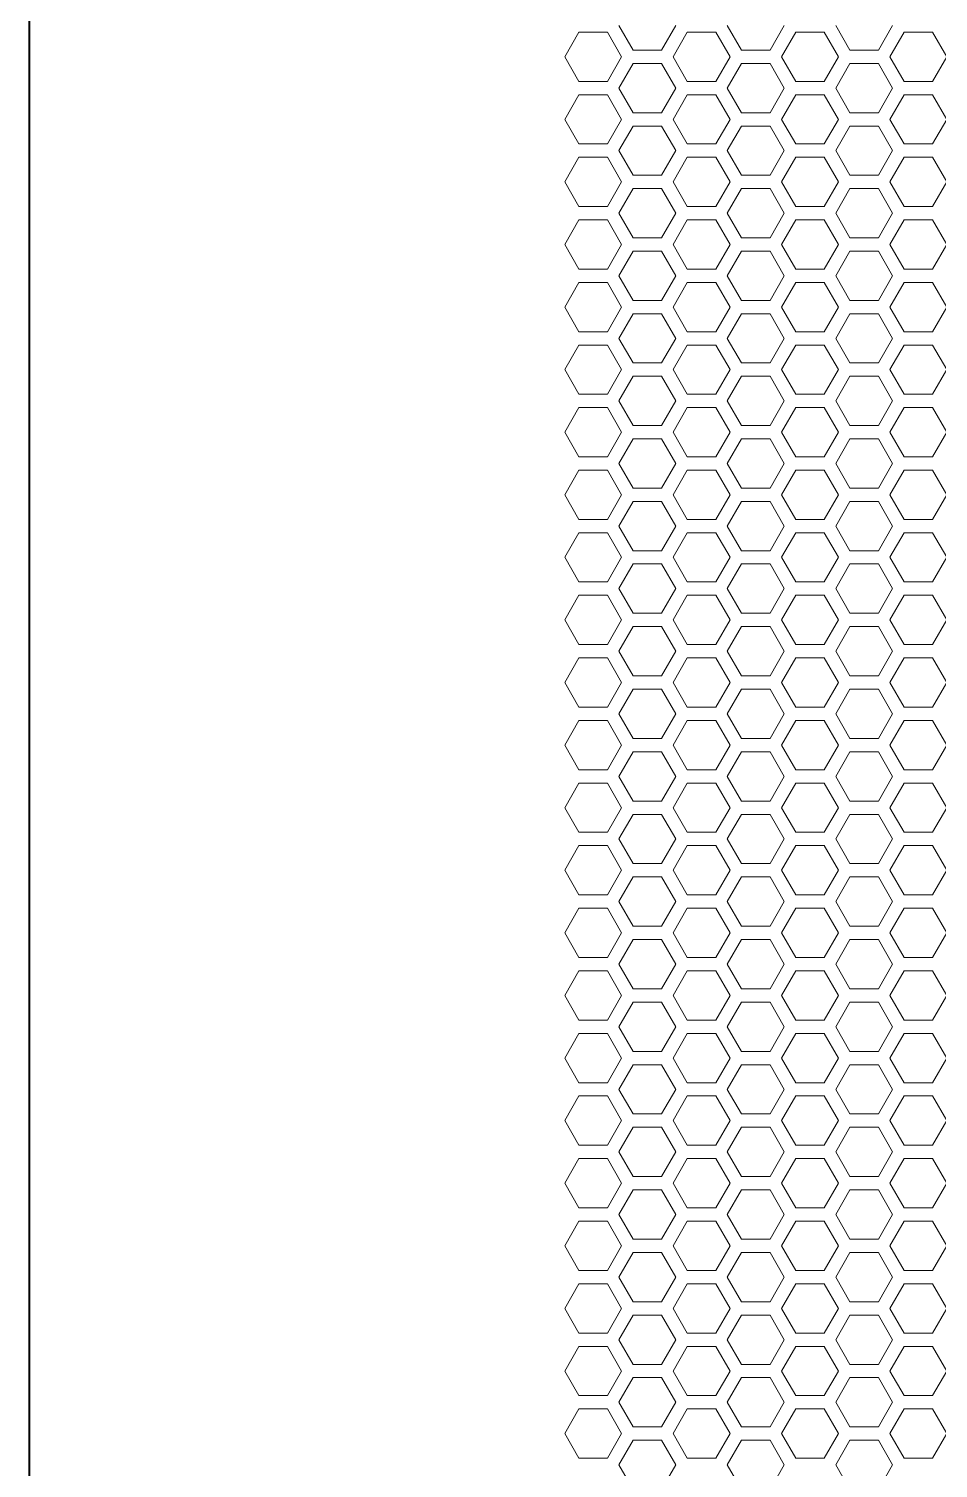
# Model space of a CAD drawing. Header units: millimetres. Extents: x 0 to 140, y -17 to 195.
# Drawn here: x 0 to 8.71, y 88.76 to 102.53 of the extents above; entities that cross this region are included whole.
import ezdxf

# ---------------------------------------------------------------- set-up
doc = ezdxf.new("R2010")
doc.units = ezdxf.units.MM
doc.layers.add('4203-42785_1_0', color=7, linetype='Continuous')

# ---------------------------------------------------------------- blocks, each defined once
blk = doc.blocks.new('a')
at = {"layer": '4203-42785_1_0', "color": 0, "linetype": 'ByBlock', "lineweight": 9}
for p, q in [((1507.226, 424.471), (1507.333, 424.286)), ((1507.546, 424.286), (1507.653, 424.471)), ((1508.039, 424.471), (1508.146, 424.286)), ((1508.36, 424.286), (1508.466, 424.471)), ((1508.853, 424.471), (1508.959, 424.286)), ((1509.173, 424.286), (1509.28, 424.471)), ((1506.926, 424.421), (1506.819, 424.236)), ((1507.14, 424.421), (1506.926, 424.421)), ((1507.246, 424.236), (1507.14, 424.421)), ((1507.739, 424.421), (1507.633, 424.236)), ((1507.953, 424.421), (1507.739, 424.421)), ((1508.06, 424.236), (1507.953, 424.421)), ((1508.553, 424.421), (1508.446, 424.236)), ((1508.766, 424.421), (1508.553, 424.421)), ((1508.873, 424.236), (1508.766, 424.421)), ((1509.366, 424.421), (1509.259, 424.236)), ((1509.579, 424.421), (1509.366, 424.421)), ((1509.686, 424.236), (1509.579, 424.421)), ((1506.819, 424.236), (1506.926, 424.051)), ((1507.14, 424.051), (1507.246, 424.236)), ((1507.333, 424.286), (1507.546, 424.286)), ((1507.633, 424.236), (1507.739, 424.051)), ((1507.953, 424.051), (1508.06, 424.236)), ((1508.146, 424.286), (1508.36, 424.286)), ((1508.446, 424.236), (1508.553, 424.051)), ((1508.766, 424.051), (1508.873, 424.236)), ((1508.959, 424.286), (1509.173, 424.286)), ((1509.259, 424.236), (1509.366, 424.051)), ((1509.579, 424.051), (1509.686, 424.236)), ((1507.333, 424.186), (1507.226, 424.001)), ((1507.546, 424.186), (1507.333, 424.186)), ((1507.653, 424.001), (1507.546, 424.186)), ((1508.146, 424.186), (1508.039, 424.001)), ((1508.36, 424.186), (1508.146, 424.186)), ((1508.466, 424.001), (1508.36, 424.186)), ((1508.959, 424.186), (1508.853, 424.001)), ((1509.173, 424.186), (1508.959, 424.186)), ((1509.28, 424.001), (1509.173, 424.186)), ((1506.926, 424.051), (1507.14, 424.051)), ((1507.226, 424.001), (1507.333, 423.816)), ((1507.546, 423.816), (1507.653, 424.001)), ((1507.739, 424.051), (1507.953, 424.051)), ((1508.039, 424.001), (1508.146, 423.816)), ((1508.36, 423.816), (1508.466, 424.001)), ((1508.553, 424.051), (1508.766, 424.051)), ((1508.853, 424.001), (1508.959, 423.816)), ((1509.173, 423.816), (1509.28, 424.001)), ((1509.366, 424.051), (1509.579, 424.051)), ((1506.926, 423.951), (1506.819, 423.766)), ((1507.14, 423.951), (1506.926, 423.951)), ((1507.246, 423.766), (1507.14, 423.951)), ((1507.739, 423.951), (1507.633, 423.766)), ((1507.953, 423.951), (1507.739, 423.951)), ((1508.06, 423.766), (1507.953, 423.951)), ((1508.553, 423.951), (1508.446, 423.766)), ((1508.766, 423.951), (1508.553, 423.951)), ((1508.873, 423.766), (1508.766, 423.951)), ((1509.366, 423.951), (1509.259, 423.766)), ((1509.579, 423.951), (1509.366, 423.951)), ((1509.686, 423.766), (1509.579, 423.951)), ((1507.333, 423.816), (1507.546, 423.816)), ((1508.146, 423.816), (1508.36, 423.816)), ((1508.959, 423.816), (1509.173, 423.816)), ((1506.819, 423.766), (1506.926, 423.582)), ((1507.14, 423.582), (1507.246, 423.766)), ((1507.333, 423.716), (1507.226, 423.532)), ((1507.546, 423.716), (1507.333, 423.716)), ((1507.653, 423.532), (1507.546, 423.716)), ((1507.633, 423.766), (1507.739, 423.582)), ((1507.953, 423.582), (1508.06, 423.766)), ((1508.146, 423.716), (1508.039, 423.532)), ((1508.36, 423.716), (1508.146, 423.716)), ((1508.466, 423.532), (1508.36, 423.716)), ((1508.446, 423.766), (1508.553, 423.582)), ((1508.766, 423.582), (1508.873, 423.766)), ((1508.959, 423.716), (1508.853, 423.532)), ((1509.173, 423.716), (1508.959, 423.716)), ((1509.28, 423.532), (1509.173, 423.716)), ((1509.259, 423.766), (1509.366, 423.582)), ((1509.579, 423.582), (1509.686, 423.766)), ((1506.926, 423.582), (1507.14, 423.582)), ((1507.739, 423.582), (1507.953, 423.582)), ((1508.553, 423.582), (1508.766, 423.582)), ((1509.366, 423.582), (1509.579, 423.582)), ((1506.926, 423.482), (1506.819, 423.297)), ((1507.14, 423.482), (1506.926, 423.482)), ((1507.246, 423.297), (1507.14, 423.482)), ((1507.226, 423.532), (1507.333, 423.347)), ((1507.546, 423.347), (1507.653, 423.532)), ((1507.739, 423.482), (1507.633, 423.297)), ((1507.953, 423.482), (1507.739, 423.482)), ((1508.06, 423.297), (1507.953, 423.482)), ((1508.039, 423.532), (1508.146, 423.347)), ((1508.36, 423.347), (1508.466, 423.532)), ((1508.553, 423.482), (1508.446, 423.297)), ((1508.766, 423.482), (1508.553, 423.482)), ((1508.873, 423.297), (1508.766, 423.482)), ((1508.853, 423.532), (1508.959, 423.347)), ((1509.173, 423.347), (1509.28, 423.532)), ((1509.366, 423.482), (1509.259, 423.297)), ((1509.579, 423.482), (1509.366, 423.482)), ((1509.686, 423.297), (1509.579, 423.482)), ((1507.333, 423.347), (1507.546, 423.347)), ((1508.146, 423.347), (1508.36, 423.347)), ((1508.959, 423.347), (1509.173, 423.347)), ((1506.819, 423.297), (1506.926, 423.112)), ((1507.14, 423.112), (1507.246, 423.297)), ((1507.333, 423.247), (1507.226, 423.062)), ((1507.546, 423.247), (1507.333, 423.247)), ((1507.653, 423.062), (1507.546, 423.247)), ((1507.633, 423.297), (1507.739, 423.112)), ((1507.953, 423.112), (1508.06, 423.297)), ((1508.146, 423.247), (1508.039, 423.062)), ((1508.36, 423.247), (1508.146, 423.247)), ((1508.466, 423.062), (1508.36, 423.247)), ((1508.446, 423.297), (1508.553, 423.112)), ((1508.766, 423.112), (1508.873, 423.297)), ((1508.959, 423.247), (1508.853, 423.062)), ((1509.173, 423.247), (1508.959, 423.247)), ((1509.28, 423.062), (1509.173, 423.247)), ((1509.259, 423.297), (1509.366, 423.112)), ((1509.579, 423.112), (1509.686, 423.297)), ((1506.926, 423.112), (1507.14, 423.112)), ((1507.226, 423.062), (1507.333, 422.877)), ((1507.546, 422.877), (1507.653, 423.062)), ((1507.739, 423.112), (1507.953, 423.112)), ((1508.039, 423.062), (1508.146, 422.877)), ((1508.36, 422.877), (1508.466, 423.062)), ((1508.553, 423.112), (1508.766, 423.112)), ((1508.853, 423.062), (1508.959, 422.877)), ((1509.173, 422.877), (1509.28, 423.062)), ((1509.366, 423.112), (1509.579, 423.112)), ((1506.926, 423.012), (1506.819, 422.827)), ((1507.14, 423.012), (1506.926, 423.012)), ((1507.246, 422.827), (1507.14, 423.012)), ((1507.739, 423.012), (1507.633, 422.827)), ((1507.953, 423.012), (1507.739, 423.012)), ((1508.06, 422.827), (1507.953, 423.012)), ((1508.553, 423.012), (1508.446, 422.827)), ((1508.766, 423.012), (1508.553, 423.012)), ((1508.873, 422.827), (1508.766, 423.012)), ((1509.366, 423.012), (1509.259, 422.827)), ((1509.579, 423.012), (1509.366, 423.012)), ((1509.686, 422.827), (1509.579, 423.012)), ((1506.819, 422.827), (1506.926, 422.642)), ((1507.14, 422.642), (1507.246, 422.827)), ((1507.333, 422.877), (1507.546, 422.877)), ((1507.633, 422.827), (1507.739, 422.642)), ((1507.953, 422.642), (1508.06, 422.827)), ((1508.146, 422.877), (1508.36, 422.877)), ((1508.446, 422.827), (1508.553, 422.642)), ((1508.766, 422.642), (1508.873, 422.827)), ((1508.959, 422.877), (1509.173, 422.877)), ((1509.259, 422.827), (1509.366, 422.642)), ((1509.579, 422.642), (1509.686, 422.827)), ((1507.333, 422.777), (1507.226, 422.593)), ((1507.546, 422.777), (1507.333, 422.777)), ((1507.653, 422.593), (1507.546, 422.777)), ((1508.146, 422.777), (1508.039, 422.593)), ((1508.36, 422.777), (1508.146, 422.777)), ((1508.466, 422.593), (1508.36, 422.777)), ((1508.959, 422.777), (1508.853, 422.593)), ((1509.173, 422.777), (1508.959, 422.777)), ((1509.28, 422.593), (1509.173, 422.777)), ((1506.926, 422.642), (1507.14, 422.642)), ((1507.226, 422.593), (1507.333, 422.408)), ((1507.546, 422.408), (1507.653, 422.593)), ((1507.739, 422.642), (1507.953, 422.642)), ((1508.039, 422.593), (1508.146, 422.408)), ((1508.36, 422.408), (1508.466, 422.593)), ((1508.553, 422.642), (1508.766, 422.642)), ((1508.853, 422.593), (1508.959, 422.408)), ((1509.173, 422.408), (1509.28, 422.593)), ((1509.366, 422.642), (1509.579, 422.642)), ((1506.926, 422.543), (1506.819, 422.358)), ((1507.14, 422.543), (1506.926, 422.543)), ((1507.246, 422.358), (1507.14, 422.543)), ((1507.739, 422.543), (1507.633, 422.358)), ((1507.953, 422.543), (1507.739, 422.543)), ((1508.06, 422.358), (1507.953, 422.543)), ((1508.553, 422.543), (1508.446, 422.358)), ((1508.766, 422.543), (1508.553, 422.543)), ((1508.873, 422.358), (1508.766, 422.543)), ((1509.366, 422.543), (1509.259, 422.358)), ((1509.579, 422.543), (1509.366, 422.543)), ((1509.686, 422.358), (1509.579, 422.543)), ((1507.333, 422.408), (1507.546, 422.408)), ((1508.146, 422.408), (1508.36, 422.408)), ((1508.959, 422.408), (1509.173, 422.408)), ((1506.819, 422.358), (1506.926, 422.173)), ((1507.14, 422.173), (1507.246, 422.358)), ((1507.333, 422.308), (1507.226, 422.123)), ((1507.546, 422.308), (1507.333, 422.308)), ((1507.653, 422.123), (1507.546, 422.308)), ((1507.633, 422.358), (1507.739, 422.173)), ((1507.953, 422.173), (1508.06, 422.358)), ((1508.146, 422.308), (1508.039, 422.123)), ((1508.36, 422.308), (1508.146, 422.308)), ((1508.466, 422.123), (1508.36, 422.308)), ((1508.446, 422.358), (1508.553, 422.173)), ((1508.766, 422.173), (1508.873, 422.358)), ((1508.959, 422.308), (1508.853, 422.123)), ((1509.173, 422.308), (1508.959, 422.308)), ((1509.28, 422.123), (1509.173, 422.308)), ((1509.259, 422.358), (1509.366, 422.173)), ((1509.579, 422.173), (1509.686, 422.358)), ((1506.926, 422.173), (1507.14, 422.173)), ((1507.739, 422.173), (1507.953, 422.173)), ((1508.553, 422.173), (1508.766, 422.173)), ((1509.366, 422.173), (1509.579, 422.173)), ((1506.926, 422.073), (1506.819, 421.888)), ((1507.14, 422.073), (1506.926, 422.073)), ((1507.246, 421.888), (1507.14, 422.073)), ((1507.226, 422.123), (1507.333, 421.938)), ((1507.546, 421.938), (1507.653, 422.123)), ((1507.739, 422.073), (1507.633, 421.888)), ((1507.953, 422.073), (1507.739, 422.073)), ((1508.06, 421.888), (1507.953, 422.073)), ((1508.039, 422.123), (1508.146, 421.938)), ((1508.36, 421.938), (1508.466, 422.123)), ((1508.553, 422.073), (1508.446, 421.888)), ((1508.766, 422.073), (1508.553, 422.073)), ((1508.873, 421.888), (1508.766, 422.073)), ((1508.853, 422.123), (1508.959, 421.938)), ((1509.173, 421.938), (1509.28, 422.123)), ((1509.366, 422.073), (1509.259, 421.888)), ((1509.579, 422.073), (1509.366, 422.073)), ((1509.686, 421.888), (1509.579, 422.073)), ((1507.333, 421.938), (1507.546, 421.938)), ((1508.146, 421.938), (1508.36, 421.938)), ((1508.959, 421.938), (1509.173, 421.938)), ((1506.819, 421.888), (1506.926, 421.703)), ((1507.14, 421.703), (1507.246, 421.888)), ((1507.333, 421.838), (1507.226, 421.653)), ((1507.546, 421.838), (1507.333, 421.838)), ((1507.653, 421.653), (1507.546, 421.838)), ((1507.633, 421.888), (1507.739, 421.703)), ((1507.953, 421.703), (1508.06, 421.888)), ((1508.146, 421.838), (1508.039, 421.653)), ((1508.36, 421.838), (1508.146, 421.838)), ((1508.466, 421.653), (1508.36, 421.838)), ((1508.446, 421.888), (1508.553, 421.703)), ((1508.766, 421.703), (1508.873, 421.888)), ((1508.959, 421.838), (1508.853, 421.653)), ((1509.173, 421.838), (1508.959, 421.838)), ((1509.28, 421.653), (1509.173, 421.838)), ((1509.259, 421.888), (1509.366, 421.703)), ((1509.579, 421.703), (1509.686, 421.888)), ((1506.926, 421.703), (1507.14, 421.703)), ((1507.226, 421.653), (1507.333, 421.469)), ((1507.546, 421.469), (1507.653, 421.653)), ((1507.739, 421.703), (1507.953, 421.703)), ((1508.039, 421.653), (1508.146, 421.469)), ((1508.36, 421.469), (1508.466, 421.653)), ((1508.553, 421.703), (1508.766, 421.703)), ((1508.853, 421.653), (1508.959, 421.469)), ((1509.173, 421.469), (1509.28, 421.653)), ((1509.366, 421.703), (1509.579, 421.703)), ((1506.926, 421.604), (1506.819, 421.419)), ((1507.14, 421.604), (1506.926, 421.604)), ((1507.246, 421.419), (1507.14, 421.604)), ((1507.739, 421.604), (1507.633, 421.419)), ((1507.953, 421.604), (1507.739, 421.604)), ((1508.06, 421.419), (1507.953, 421.604)), ((1508.553, 421.604), (1508.446, 421.419)), ((1508.766, 421.604), (1508.553, 421.604)), ((1508.873, 421.419), (1508.766, 421.604)), ((1509.366, 421.604), (1509.259, 421.419)), ((1509.579, 421.604), (1509.366, 421.604)), ((1509.686, 421.419), (1509.579, 421.604)), ((1506.819, 421.419), (1506.926, 421.234)), ((1507.14, 421.234), (1507.246, 421.419)), ((1507.333, 421.469), (1507.546, 421.469)), ((1507.633, 421.419), (1507.739, 421.234)), ((1507.953, 421.234), (1508.06, 421.419)), ((1508.146, 421.469), (1508.36, 421.469)), ((1508.446, 421.419), (1508.553, 421.234)), ((1508.766, 421.234), (1508.873, 421.419)), ((1508.959, 421.469), (1509.173, 421.469)), ((1509.259, 421.419), (1509.366, 421.234)), ((1509.579, 421.234), (1509.686, 421.419)), ((1507.333, 421.369), (1507.226, 421.184)), ((1507.546, 421.369), (1507.333, 421.369)), ((1507.653, 421.184), (1507.546, 421.369)), ((1508.146, 421.369), (1508.039, 421.184)), ((1508.36, 421.369), (1508.146, 421.369)), ((1508.466, 421.184), (1508.36, 421.369)), ((1508.959, 421.369), (1508.853, 421.184)), ((1509.173, 421.369), (1508.959, 421.369)), ((1509.28, 421.184), (1509.173, 421.369)), ((1506.926, 421.234), (1507.14, 421.234)), ((1507.226, 421.184), (1507.333, 420.999)), ((1507.546, 420.999), (1507.653, 421.184)), ((1507.739, 421.234), (1507.953, 421.234)), ((1508.039, 421.184), (1508.146, 420.999)), ((1508.36, 420.999), (1508.466, 421.184)), ((1508.553, 421.234), (1508.766, 421.234)), ((1508.853, 421.184), (1508.959, 420.999)), ((1509.173, 420.999), (1509.28, 421.184)), ((1509.366, 421.234), (1509.579, 421.234)), ((1506.926, 421.134), (1506.819, 420.949)), ((1507.14, 421.134), (1506.926, 421.134)), ((1507.246, 420.949), (1507.14, 421.134)), ((1507.739, 421.134), (1507.633, 420.949)), ((1507.953, 421.134), (1507.739, 421.134)), ((1508.06, 420.949), (1507.953, 421.134)), ((1508.553, 421.134), (1508.446, 420.949)), ((1508.766, 421.134), (1508.553, 421.134)), ((1508.873, 420.949), (1508.766, 421.134)), ((1509.366, 421.134), (1509.259, 420.949)), ((1509.579, 421.134), (1509.366, 421.134)), ((1509.686, 420.949), (1509.579, 421.134)), ((1507.333, 420.999), (1507.546, 420.999)), ((1508.146, 420.999), (1508.36, 420.999)), ((1508.959, 420.999), (1509.173, 420.999)), ((1506.819, 420.949), (1506.926, 420.764)), ((1507.14, 420.764), (1507.246, 420.949)), ((1507.333, 420.899), (1507.226, 420.714)), ((1507.546, 420.899), (1507.333, 420.899)), ((1507.653, 420.714), (1507.546, 420.899)), ((1507.633, 420.949), (1507.739, 420.764)), ((1507.953, 420.764), (1508.06, 420.949)), ((1508.146, 420.899), (1508.039, 420.714)), ((1508.36, 420.899), (1508.146, 420.899)), ((1508.466, 420.714), (1508.36, 420.899)), ((1508.446, 420.949), (1508.553, 420.764)), ((1508.766, 420.764), (1508.873, 420.949)), ((1508.959, 420.899), (1508.853, 420.714)), ((1509.173, 420.899), (1508.959, 420.899)), ((1509.28, 420.714), (1509.173, 420.899)), ((1509.259, 420.949), (1509.366, 420.764)), ((1509.579, 420.764), (1509.686, 420.949)), ((1506.926, 420.764), (1507.14, 420.764)), ((1507.739, 420.764), (1507.953, 420.764)), ((1508.553, 420.764), (1508.766, 420.764)), ((1509.366, 420.764), (1509.579, 420.764)), ((1506.926, 420.664), (1506.819, 420.48)), ((1507.14, 420.664), (1506.926, 420.664)), ((1507.246, 420.48), (1507.14, 420.664)), ((1507.226, 420.714), (1507.333, 420.529)), ((1507.546, 420.529), (1507.653, 420.714)), ((1507.739, 420.664), (1507.633, 420.48)), ((1507.953, 420.664), (1507.739, 420.664)), ((1508.06, 420.48), (1507.953, 420.664)), ((1508.039, 420.714), (1508.146, 420.529)), ((1508.36, 420.529), (1508.466, 420.714)), ((1508.553, 420.664), (1508.446, 420.48)), ((1508.766, 420.664), (1508.553, 420.664)), ((1508.873, 420.48), (1508.766, 420.664)), ((1508.853, 420.714), (1508.959, 420.529)), ((1509.173, 420.529), (1509.28, 420.714)), ((1509.366, 420.664), (1509.259, 420.48)), ((1509.579, 420.664), (1509.366, 420.664)), ((1509.686, 420.48), (1509.579, 420.664)), ((1506.819, 420.48), (1506.926, 420.295)), ((1507.14, 420.295), (1507.246, 420.48)), ((1507.333, 420.43), (1507.226, 420.245)), ((1507.333, 420.529), (1507.546, 420.529)), ((1507.546, 420.43), (1507.333, 420.43)), ((1507.653, 420.245), (1507.546, 420.43)), ((1507.633, 420.48), (1507.739, 420.295)), ((1507.953, 420.295), (1508.06, 420.48)), ((1508.146, 420.43), (1508.039, 420.245)), ((1508.146, 420.529), (1508.36, 420.529)), ((1508.36, 420.43), (1508.146, 420.43)), ((1508.466, 420.245), (1508.36, 420.43)), ((1508.446, 420.48), (1508.553, 420.295)), ((1508.766, 420.295), (1508.873, 420.48)), ((1508.959, 420.43), (1508.853, 420.245)), ((1508.959, 420.529), (1509.173, 420.529)), ((1509.173, 420.43), (1508.959, 420.43)), ((1509.28, 420.245), (1509.173, 420.43)), ((1509.259, 420.48), (1509.366, 420.295)), ((1509.579, 420.295), (1509.686, 420.48)), ((1506.926, 420.295), (1507.14, 420.295)), ((1507.226, 420.245), (1507.333, 420.06)), ((1507.546, 420.06), (1507.653, 420.245)), ((1507.739, 420.295), (1507.953, 420.295)), ((1508.039, 420.245), (1508.146, 420.06)), ((1508.36, 420.06), (1508.466, 420.245)), ((1508.553, 420.295), (1508.766, 420.295)), ((1508.853, 420.245), (1508.959, 420.06)), ((1509.173, 420.06), (1509.28, 420.245)), ((1509.366, 420.295), (1509.579, 420.295)), ((1506.926, 420.195), (1506.819, 420.01)), ((1507.14, 420.195), (1506.926, 420.195)), ((1507.246, 420.01), (1507.14, 420.195)), ((1507.739, 420.195), (1507.633, 420.01)), ((1507.953, 420.195), (1507.739, 420.195)), ((1508.06, 420.01), (1507.953, 420.195)), ((1508.553, 420.195), (1508.446, 420.01)), ((1508.766, 420.195), (1508.553, 420.195)), ((1508.873, 420.01), (1508.766, 420.195)), ((1509.366, 420.195), (1509.259, 420.01)), ((1509.579, 420.195), (1509.366, 420.195)), ((1509.686, 420.01), (1509.579, 420.195)), ((1506.819, 420.01), (1506.926, 419.825)), ((1507.14, 419.825), (1507.246, 420.01)), ((1507.333, 420.06), (1507.546, 420.06)), ((1507.633, 420.01), (1507.739, 419.825)), ((1507.953, 419.825), (1508.06, 420.01)), ((1508.146, 420.06), (1508.36, 420.06)), ((1508.446, 420.01), (1508.553, 419.825)), ((1508.766, 419.825), (1508.873, 420.01)), ((1508.959, 420.06), (1509.173, 420.06)), ((1509.259, 420.01), (1509.366, 419.825)), ((1509.579, 419.825), (1509.686, 420.01)), ((1507.333, 419.96), (1507.226, 419.775)), ((1507.546, 419.96), (1507.333, 419.96)), ((1507.653, 419.775), (1507.546, 419.96)), ((1508.146, 419.96), (1508.039, 419.775)), ((1508.36, 419.96), (1508.146, 419.96)), ((1508.466, 419.775), (1508.36, 419.96)), ((1508.959, 419.96), (1508.853, 419.775)), ((1509.173, 419.96), (1508.959, 419.96)), ((1509.28, 419.775), (1509.173, 419.96)), ((1506.926, 419.825), (1507.14, 419.825)), ((1507.739, 419.825), (1507.953, 419.825)), ((1508.553, 419.825), (1508.766, 419.825)), ((1509.366, 419.825), (1509.579, 419.825)), ((1506.926, 419.725), (1506.819, 419.54)), ((1507.14, 419.725), (1506.926, 419.725)), ((1507.246, 419.54), (1507.14, 419.725)), ((1507.226, 419.775), (1507.333, 419.59)), ((1507.546, 419.59), (1507.653, 419.775)), ((1507.739, 419.725), (1507.633, 419.54)), ((1507.953, 419.725), (1507.739, 419.725)), ((1508.06, 419.54), (1507.953, 419.725)), ((1508.039, 419.775), (1508.146, 419.59)), ((1508.36, 419.59), (1508.466, 419.775)), ((1508.553, 419.725), (1508.446, 419.54)), ((1508.766, 419.725), (1508.553, 419.725)), ((1508.873, 419.54), (1508.766, 419.725)), ((1508.853, 419.775), (1508.959, 419.59)), ((1509.173, 419.59), (1509.28, 419.775)), ((1509.366, 419.725), (1509.259, 419.54)), ((1509.579, 419.725), (1509.366, 419.725)), ((1509.686, 419.54), (1509.579, 419.725)), ((1507.333, 419.59), (1507.546, 419.59)), ((1508.146, 419.59), (1508.36, 419.59)), ((1508.959, 419.59), (1509.173, 419.59)), ((1506.819, 419.54), (1506.926, 419.356)), ((1507.14, 419.356), (1507.246, 419.54)), ((1507.333, 419.491), (1507.226, 419.306)), ((1507.546, 419.491), (1507.333, 419.491)), ((1507.653, 419.306), (1507.546, 419.491)), ((1507.633, 419.54), (1507.739, 419.356)), ((1507.953, 419.356), (1508.06, 419.54)), ((1508.146, 419.491), (1508.039, 419.306)), ((1508.36, 419.491), (1508.146, 419.491)), ((1508.466, 419.306), (1508.36, 419.491)), ((1508.446, 419.54), (1508.553, 419.356)), ((1508.766, 419.356), (1508.873, 419.54)), ((1508.959, 419.491), (1508.853, 419.306)), ((1509.173, 419.491), (1508.959, 419.491)), ((1509.28, 419.306), (1509.173, 419.491)), ((1509.259, 419.54), (1509.366, 419.356)), ((1509.579, 419.356), (1509.686, 419.54)), ((1506.926, 419.356), (1507.14, 419.356)), ((1507.739, 419.356), (1507.953, 419.356)), ((1508.553, 419.356), (1508.766, 419.356)), ((1509.366, 419.356), (1509.579, 419.356)), ((1506.926, 419.256), (1506.819, 419.071)), ((1507.14, 419.256), (1506.926, 419.256)), ((1507.246, 419.071), (1507.14, 419.256)), ((1507.226, 419.306), (1507.333, 419.121)), ((1507.546, 419.121), (1507.653, 419.306)), ((1507.739, 419.256), (1507.633, 419.071)), ((1507.953, 419.256), (1507.739, 419.256)), ((1508.06, 419.071), (1507.953, 419.256)), ((1508.039, 419.306), (1508.146, 419.121)), ((1508.36, 419.121), (1508.466, 419.306)), ((1508.553, 419.256), (1508.446, 419.071)), ((1508.766, 419.256), (1508.553, 419.256)), ((1508.873, 419.071), (1508.766, 419.256)), ((1508.853, 419.306), (1508.959, 419.121)), ((1509.173, 419.121), (1509.28, 419.306)), ((1509.366, 419.256), (1509.259, 419.071)), ((1509.579, 419.256), (1509.366, 419.256)), ((1509.686, 419.071), (1509.579, 419.256)), ((1506.819, 419.071), (1506.926, 418.886)), ((1507.14, 418.886), (1507.246, 419.071)), ((1507.333, 419.121), (1507.546, 419.121)), ((1507.633, 419.071), (1507.739, 418.886)), ((1507.953, 418.886), (1508.06, 419.071)), ((1508.146, 419.121), (1508.36, 419.121)), ((1508.446, 419.071), (1508.553, 418.886)), ((1508.766, 418.886), (1508.873, 419.071)), ((1508.959, 419.121), (1509.173, 419.121)), ((1509.259, 419.071), (1509.366, 418.886)), ((1509.579, 418.886), (1509.686, 419.071)), ((1507.333, 419.021), (1507.226, 418.836)), ((1507.546, 419.021), (1507.333, 419.021)), ((1507.653, 418.836), (1507.546, 419.021)), ((1508.146, 419.021), (1508.039, 418.836)), ((1508.36, 419.021), (1508.146, 419.021)), ((1508.466, 418.836), (1508.36, 419.021)), ((1508.959, 419.021), (1508.853, 418.836)), ((1509.173, 419.021), (1508.959, 419.021)), ((1509.28, 418.836), (1509.173, 419.021)), ((1506.926, 418.886), (1507.14, 418.886)), ((1507.226, 418.836), (1507.333, 418.651)), ((1507.546, 418.651), (1507.653, 418.836)), ((1507.739, 418.886), (1507.953, 418.886)), ((1508.039, 418.836), (1508.146, 418.651)), ((1508.36, 418.651), (1508.466, 418.836)), ((1508.553, 418.886), (1508.766, 418.886)), ((1508.853, 418.836), (1508.959, 418.651)), ((1509.173, 418.651), (1509.28, 418.836)), ((1509.366, 418.886), (1509.579, 418.886)), ((1506.926, 418.786), (1506.819, 418.601)), ((1507.14, 418.786), (1506.926, 418.786)), ((1507.246, 418.601), (1507.14, 418.786)), ((1507.739, 418.786), (1507.633, 418.601)), ((1507.953, 418.786), (1507.739, 418.786)), ((1508.06, 418.601), (1507.953, 418.786)), ((1508.553, 418.786), (1508.446, 418.601)), ((1508.766, 418.786), (1508.553, 418.786)), ((1508.873, 418.601), (1508.766, 418.786)), ((1509.366, 418.786), (1509.259, 418.601)), ((1509.579, 418.786), (1509.366, 418.786)), ((1509.686, 418.601), (1509.579, 418.786)), ((1506.819, 418.601), (1506.926, 418.417)), ((1507.14, 418.417), (1507.246, 418.601)), ((1507.333, 418.651), (1507.546, 418.651)), ((1507.633, 418.601), (1507.739, 418.417)), ((1507.953, 418.417), (1508.06, 418.601)), ((1508.146, 418.651), (1508.36, 418.651)), ((1508.446, 418.601), (1508.553, 418.417)), ((1508.766, 418.417), (1508.873, 418.601)), ((1508.959, 418.651), (1509.173, 418.651)), ((1509.259, 418.601), (1509.366, 418.417)), ((1509.579, 418.417), (1509.686, 418.601)), ((1507.333, 418.551), (1507.226, 418.367)), ((1507.546, 418.551), (1507.333, 418.551)), ((1507.653, 418.367), (1507.546, 418.551)), ((1508.146, 418.551), (1508.039, 418.367)), ((1508.36, 418.551), (1508.146, 418.551)), ((1508.466, 418.367), (1508.36, 418.551)), ((1508.959, 418.551), (1508.853, 418.367)), ((1509.173, 418.551), (1508.959, 418.551)), ((1509.28, 418.367), (1509.173, 418.551)), ((1506.926, 418.417), (1507.14, 418.417)), ((1507.739, 418.417), (1507.953, 418.417)), ((1508.553, 418.417), (1508.766, 418.417)), ((1509.366, 418.417), (1509.579, 418.417)), ((1506.926, 418.317), (1506.819, 418.132)), ((1507.14, 418.317), (1506.926, 418.317)), ((1507.246, 418.132), (1507.14, 418.317)), ((1507.226, 418.367), (1507.333, 418.182)), ((1507.546, 418.182), (1507.653, 418.367)), ((1507.739, 418.317), (1507.633, 418.132)), ((1507.953, 418.317), (1507.739, 418.317)), ((1508.06, 418.132), (1507.953, 418.317)), ((1508.039, 418.367), (1508.146, 418.182)), ((1508.36, 418.182), (1508.466, 418.367)), ((1508.553, 418.317), (1508.446, 418.132)), ((1508.766, 418.317), (1508.553, 418.317)), ((1508.873, 418.132), (1508.766, 418.317)), ((1508.853, 418.367), (1508.959, 418.182)), ((1509.173, 418.182), (1509.28, 418.367)), ((1509.366, 418.317), (1509.259, 418.132)), ((1509.579, 418.317), (1509.366, 418.317)), ((1509.686, 418.132), (1509.579, 418.317)), ((1507.333, 418.182), (1507.546, 418.182)), ((1508.146, 418.182), (1508.36, 418.182)), ((1508.959, 418.182), (1509.173, 418.182)), ((1506.819, 418.132), (1506.926, 417.947)), ((1507.14, 417.947), (1507.246, 418.132)), ((1507.333, 418.082), (1507.226, 417.897)), ((1507.546, 418.082), (1507.333, 418.082)), ((1507.653, 417.897), (1507.546, 418.082)), ((1507.633, 418.132), (1507.739, 417.947)), ((1507.953, 417.947), (1508.06, 418.132)), ((1508.146, 418.082), (1508.039, 417.897)), ((1508.36, 418.082), (1508.146, 418.082)), ((1508.466, 417.897), (1508.36, 418.082)), ((1508.446, 418.132), (1508.553, 417.947)), ((1508.766, 417.947), (1508.873, 418.132)), ((1508.959, 418.082), (1508.853, 417.897)), ((1509.173, 418.082), (1508.959, 418.082)), ((1509.28, 417.897), (1509.173, 418.082)), ((1509.259, 418.132), (1509.366, 417.947)), ((1509.579, 417.947), (1509.686, 418.132)), ((1506.926, 417.947), (1507.14, 417.947)), ((1507.739, 417.947), (1507.953, 417.947)), ((1508.553, 417.947), (1508.766, 417.947)), ((1509.366, 417.947), (1509.579, 417.947)), ((1506.926, 417.847), (1506.819, 417.662)), ((1507.14, 417.847), (1506.926, 417.847)), ((1507.246, 417.662), (1507.14, 417.847)), ((1507.226, 417.897), (1507.333, 417.712)), ((1507.546, 417.712), (1507.653, 417.897)), ((1507.739, 417.847), (1507.633, 417.662)), ((1507.953, 417.847), (1507.739, 417.847)), ((1508.06, 417.662), (1507.953, 417.847)), ((1508.039, 417.897), (1508.146, 417.712)), ((1508.36, 417.712), (1508.466, 417.897)), ((1508.553, 417.847), (1508.446, 417.662)), ((1508.766, 417.847), (1508.553, 417.847)), ((1508.873, 417.662), (1508.766, 417.847)), ((1508.853, 417.897), (1508.959, 417.712)), ((1509.173, 417.712), (1509.28, 417.897)), ((1509.366, 417.847), (1509.259, 417.662)), ((1509.579, 417.847), (1509.366, 417.847)), ((1509.686, 417.662), (1509.579, 417.847)), ((1506.819, 417.662), (1506.926, 417.477)), ((1507.14, 417.477), (1507.246, 417.662)), ((1507.333, 417.712), (1507.546, 417.712)), ((1507.633, 417.662), (1507.739, 417.477)), ((1507.953, 417.477), (1508.06, 417.662)), ((1508.146, 417.712), (1508.36, 417.712)), ((1508.446, 417.662), (1508.553, 417.477)), ((1508.766, 417.477), (1508.873, 417.662)), ((1508.959, 417.712), (1509.173, 417.712)), ((1509.259, 417.662), (1509.366, 417.477)), ((1509.579, 417.477), (1509.686, 417.662)), ((1507.333, 417.612), (1507.226, 417.428)), ((1507.546, 417.612), (1507.333, 417.612)), ((1507.653, 417.428), (1507.546, 417.612)), ((1508.146, 417.612), (1508.039, 417.428)), ((1508.36, 417.612), (1508.146, 417.612)), ((1508.466, 417.428), (1508.36, 417.612)), ((1508.959, 417.612), (1508.853, 417.428)), ((1509.173, 417.612), (1508.959, 417.612)), ((1509.28, 417.428), (1509.173, 417.612)), ((1506.926, 417.477), (1507.14, 417.477)), ((1507.226, 417.428), (1507.333, 417.243)), ((1507.546, 417.243), (1507.653, 417.428)), ((1507.739, 417.477), (1507.953, 417.477)), ((1508.039, 417.428), (1508.146, 417.243)), ((1508.36, 417.243), (1508.466, 417.428)), ((1508.553, 417.477), (1508.766, 417.477)), ((1508.853, 417.428), (1508.959, 417.243)), ((1509.173, 417.243), (1509.28, 417.428)), ((1509.366, 417.477), (1509.579, 417.477)), ((1506.926, 417.378), (1506.819, 417.193)), ((1507.14, 417.378), (1506.926, 417.378)), ((1507.246, 417.193), (1507.14, 417.378)), ((1507.739, 417.378), (1507.633, 417.193)), ((1507.953, 417.378), (1507.739, 417.378)), ((1508.06, 417.193), (1507.953, 417.378)), ((1508.553, 417.378), (1508.446, 417.193)), ((1508.766, 417.378), (1508.553, 417.378)), ((1508.873, 417.193), (1508.766, 417.378)), ((1509.366, 417.378), (1509.259, 417.193)), ((1509.579, 417.378), (1509.366, 417.378)), ((1509.686, 417.193), (1509.579, 417.378)), ((1506.819, 417.193), (1506.926, 417.008)), ((1507.14, 417.008), (1507.246, 417.193)), ((1507.333, 417.243), (1507.546, 417.243)), ((1507.633, 417.193), (1507.739, 417.008)), ((1507.953, 417.008), (1508.06, 417.193)), ((1508.146, 417.243), (1508.36, 417.243)), ((1508.446, 417.193), (1508.553, 417.008)), ((1508.766, 417.008), (1508.873, 417.193)), ((1508.959, 417.243), (1509.173, 417.243)), ((1509.259, 417.193), (1509.366, 417.008)), ((1509.579, 417.008), (1509.686, 417.193)), ((1507.333, 417.143), (1507.226, 416.958)), ((1507.546, 417.143), (1507.333, 417.143)), ((1507.653, 416.958), (1507.546, 417.143)), ((1508.146, 417.143), (1508.039, 416.958)), ((1508.36, 417.143), (1508.146, 417.143)), ((1508.466, 416.958), (1508.36, 417.143)), ((1508.959, 417.143), (1508.853, 416.958)), ((1509.173, 417.143), (1508.959, 417.143)), ((1509.28, 416.958), (1509.173, 417.143)), ((1506.926, 417.008), (1507.14, 417.008)), ((1507.739, 417.008), (1507.953, 417.008)), ((1508.553, 417.008), (1508.766, 417.008)), ((1509.366, 417.008), (1509.579, 417.008)), ((1506.926, 416.908), (1506.819, 416.723)), ((1507.14, 416.908), (1506.926, 416.908)), ((1507.246, 416.723), (1507.14, 416.908)), ((1507.226, 416.958), (1507.333, 416.773)), ((1507.546, 416.773), (1507.653, 416.958)), ((1507.739, 416.908), (1507.633, 416.723)), ((1507.953, 416.908), (1507.739, 416.908)), ((1508.06, 416.723), (1507.953, 416.908)), ((1508.039, 416.958), (1508.146, 416.773)), ((1508.36, 416.773), (1508.466, 416.958)), ((1508.553, 416.908), (1508.446, 416.723)), ((1508.766, 416.908), (1508.553, 416.908)), ((1508.873, 416.723), (1508.766, 416.908)), ((1508.853, 416.958), (1508.959, 416.773)), ((1509.173, 416.773), (1509.28, 416.958)), ((1509.366, 416.908), (1509.259, 416.723)), ((1509.579, 416.908), (1509.366, 416.908)), ((1509.686, 416.723), (1509.579, 416.908)), ((1507.333, 416.773), (1507.546, 416.773)), ((1508.146, 416.773), (1508.36, 416.773)), ((1508.959, 416.773), (1509.173, 416.773)), ((1506.819, 416.723), (1506.926, 416.538)), ((1507.14, 416.538), (1507.246, 416.723)), ((1507.333, 416.673), (1507.226, 416.488)), ((1507.546, 416.673), (1507.333, 416.673)), ((1507.653, 416.488), (1507.546, 416.673)), ((1507.633, 416.723), (1507.739, 416.538)), ((1507.953, 416.538), (1508.06, 416.723)), ((1508.146, 416.673), (1508.039, 416.488)), ((1508.36, 416.673), (1508.146, 416.673)), ((1508.466, 416.488), (1508.36, 416.673)), ((1508.446, 416.723), (1508.553, 416.538)), ((1508.766, 416.538), (1508.873, 416.723)), ((1508.959, 416.673), (1508.853, 416.488)), ((1509.173, 416.673), (1508.959, 416.673)), ((1509.28, 416.488), (1509.173, 416.673)), ((1509.259, 416.723), (1509.366, 416.538)), ((1509.579, 416.538), (1509.686, 416.723)), ((1506.926, 416.538), (1507.14, 416.538)), ((1507.739, 416.538), (1507.953, 416.538)), ((1508.553, 416.538), (1508.766, 416.538)), ((1509.366, 416.538), (1509.579, 416.538)), ((1506.926, 416.439), (1506.819, 416.254)), ((1507.14, 416.439), (1506.926, 416.439)), ((1507.246, 416.254), (1507.14, 416.439)), ((1507.226, 416.488), (1507.333, 416.304)), ((1507.546, 416.304), (1507.653, 416.488)), ((1507.739, 416.439), (1507.633, 416.254)), ((1507.953, 416.439), (1507.739, 416.439)), ((1508.06, 416.254), (1507.953, 416.439)), ((1508.039, 416.488), (1508.146, 416.304)), ((1508.36, 416.304), (1508.466, 416.488)), ((1508.553, 416.439), (1508.446, 416.254)), ((1508.766, 416.439), (1508.553, 416.439)), ((1508.873, 416.254), (1508.766, 416.439)), ((1508.853, 416.488), (1508.959, 416.304)), ((1509.173, 416.304), (1509.28, 416.488)), ((1509.366, 416.439), (1509.259, 416.254)), ((1509.579, 416.439), (1509.366, 416.439)), ((1509.686, 416.254), (1509.579, 416.439)), ((1506.819, 416.254), (1506.926, 416.069)), ((1507.14, 416.069), (1507.246, 416.254)), ((1507.333, 416.304), (1507.546, 416.304)), ((1507.633, 416.254), (1507.739, 416.069)), ((1507.953, 416.069), (1508.06, 416.254)), ((1508.146, 416.304), (1508.36, 416.304)), ((1508.446, 416.254), (1508.553, 416.069)), ((1508.766, 416.069), (1508.873, 416.254)), ((1508.959, 416.304), (1509.173, 416.304)), ((1509.259, 416.254), (1509.366, 416.069)), ((1509.579, 416.069), (1509.686, 416.254)), ((1507.333, 416.204), (1507.226, 416.019)), ((1507.546, 416.204), (1507.333, 416.204)), ((1507.653, 416.019), (1507.546, 416.204)), ((1508.146, 416.204), (1508.039, 416.019)), ((1508.36, 416.204), (1508.146, 416.204)), ((1508.466, 416.019), (1508.36, 416.204)), ((1508.959, 416.204), (1508.853, 416.019)), ((1509.173, 416.204), (1508.959, 416.204)), ((1509.28, 416.019), (1509.173, 416.204)), ((1506.926, 416.069), (1507.14, 416.069)), ((1507.226, 416.019), (1507.333, 415.834)), ((1507.546, 415.834), (1507.653, 416.019)), ((1507.739, 416.069), (1507.953, 416.069)), ((1508.039, 416.019), (1508.146, 415.834)), ((1508.36, 415.834), (1508.466, 416.019)), ((1508.553, 416.069), (1508.766, 416.069)), ((1508.853, 416.019), (1508.959, 415.834)), ((1509.173, 415.834), (1509.28, 416.019)), ((1509.366, 416.069), (1509.579, 416.069)), ((1506.926, 415.969), (1506.819, 415.784)), ((1507.14, 415.969), (1506.926, 415.969)), ((1507.246, 415.784), (1507.14, 415.969)), ((1507.739, 415.969), (1507.633, 415.784)), ((1507.953, 415.969), (1507.739, 415.969)), ((1508.06, 415.784), (1507.953, 415.969)), ((1508.553, 415.969), (1508.446, 415.784)), ((1508.766, 415.969), (1508.553, 415.969)), ((1508.873, 415.784), (1508.766, 415.969)), ((1509.366, 415.969), (1509.259, 415.784)), ((1509.579, 415.969), (1509.366, 415.969)), ((1509.686, 415.784), (1509.579, 415.969)), ((1506.819, 415.784), (1506.926, 415.599)), ((1507.14, 415.599), (1507.246, 415.784)), ((1507.333, 415.834), (1507.546, 415.834)), ((1507.633, 415.784), (1507.739, 415.599)), ((1507.953, 415.599), (1508.06, 415.784)), ((1508.146, 415.834), (1508.36, 415.834)), ((1508.446, 415.784), (1508.553, 415.599)), ((1508.766, 415.599), (1508.873, 415.784)), ((1508.959, 415.834), (1509.173, 415.834)), ((1509.259, 415.784), (1509.366, 415.599)), ((1509.579, 415.599), (1509.686, 415.784)), ((1507.333, 415.734), (1507.226, 415.549)), ((1507.546, 415.734), (1507.333, 415.734)), ((1507.653, 415.549), (1507.546, 415.734)), ((1508.146, 415.734), (1508.039, 415.549)), ((1508.36, 415.734), (1508.146, 415.734)), ((1508.466, 415.549), (1508.36, 415.734)), ((1508.959, 415.734), (1508.853, 415.549)), ((1509.173, 415.734), (1508.959, 415.734)), ((1509.28, 415.549), (1509.173, 415.734)), ((1506.926, 415.599), (1507.14, 415.599)), ((1507.739, 415.599), (1507.953, 415.599)), ((1508.553, 415.599), (1508.766, 415.599)), ((1509.366, 415.599), (1509.579, 415.599)), ((1506.926, 415.499), (1506.819, 415.315)), ((1507.14, 415.499), (1506.926, 415.499)), ((1507.246, 415.315), (1507.14, 415.499)), ((1507.226, 415.549), (1507.333, 415.364)), ((1507.546, 415.364), (1507.653, 415.549)), ((1507.739, 415.499), (1507.633, 415.315)), ((1507.953, 415.499), (1507.739, 415.499)), ((1508.06, 415.315), (1507.953, 415.499)), ((1508.039, 415.549), (1508.146, 415.364)), ((1508.36, 415.364), (1508.466, 415.549)), ((1508.553, 415.499), (1508.446, 415.315)), ((1508.766, 415.499), (1508.553, 415.499)), ((1508.873, 415.315), (1508.766, 415.499)), ((1508.853, 415.549), (1508.959, 415.364)), ((1509.173, 415.364), (1509.28, 415.549)), ((1509.366, 415.499), (1509.259, 415.315)), ((1509.579, 415.499), (1509.366, 415.499)), ((1509.686, 415.315), (1509.579, 415.499)), ((1507.333, 415.364), (1507.546, 415.364)), ((1508.146, 415.364), (1508.36, 415.364)), ((1508.959, 415.364), (1509.173, 415.364)), ((1506.819, 415.315), (1506.926, 415.13)), ((1507.14, 415.13), (1507.246, 415.315)), ((1507.333, 415.265), (1507.226, 415.08)), ((1507.546, 415.265), (1507.333, 415.265)), ((1507.653, 415.08), (1507.546, 415.265)), ((1507.633, 415.315), (1507.739, 415.13)), ((1507.953, 415.13), (1508.06, 415.315)), ((1508.146, 415.265), (1508.039, 415.08)), ((1508.36, 415.265), (1508.146, 415.265)), ((1508.466, 415.08), (1508.36, 415.265)), ((1508.446, 415.315), (1508.553, 415.13)), ((1508.766, 415.13), (1508.873, 415.315)), ((1508.959, 415.265), (1508.853, 415.08)), ((1509.173, 415.265), (1508.959, 415.265)), ((1509.28, 415.08), (1509.173, 415.265)), ((1509.259, 415.315), (1509.366, 415.13)), ((1509.579, 415.13), (1509.686, 415.315)), ((1506.926, 415.03), (1506.819, 414.845)), ((1506.926, 415.13), (1507.14, 415.13)), ((1507.14, 415.03), (1506.926, 415.03)), ((1507.246, 414.845), (1507.14, 415.03)), ((1507.226, 415.08), (1507.333, 414.895)), ((1507.546, 414.895), (1507.653, 415.08)), ((1507.739, 415.03), (1507.633, 414.845)), ((1507.739, 415.13), (1507.953, 415.13)), ((1507.953, 415.03), (1507.739, 415.03)), ((1508.06, 414.845), (1507.953, 415.03)), ((1508.039, 415.08), (1508.146, 414.895)), ((1508.36, 414.895), (1508.466, 415.08)), ((1508.553, 415.03), (1508.446, 414.845)), ((1508.553, 415.13), (1508.766, 415.13)), ((1508.766, 415.03), (1508.553, 415.03)), ((1508.873, 414.845), (1508.766, 415.03)), ((1508.853, 415.08), (1508.959, 414.895)), ((1509.173, 414.895), (1509.28, 415.08)), ((1509.366, 415.03), (1509.259, 414.845)), ((1509.366, 415.13), (1509.579, 415.13)), ((1509.579, 415.03), (1509.366, 415.03)), ((1509.686, 414.845), (1509.579, 415.03)), ((1506.819, 414.845), (1506.926, 414.66)), ((1507.14, 414.66), (1507.246, 414.845)), ((1507.333, 414.895), (1507.546, 414.895)), ((1507.633, 414.845), (1507.739, 414.66)), ((1507.953, 414.66), (1508.06, 414.845)), ((1508.146, 414.895), (1508.36, 414.895)), ((1508.446, 414.845), (1508.553, 414.66)), ((1508.766, 414.66), (1508.873, 414.845)), ((1508.959, 414.895), (1509.173, 414.895)), ((1509.259, 414.845), (1509.366, 414.66)), ((1509.579, 414.66), (1509.686, 414.845)), ((1507.333, 414.795), (1507.226, 414.61)), ((1507.546, 414.795), (1507.333, 414.795)), ((1507.653, 414.61), (1507.546, 414.795)), ((1508.146, 414.795), (1508.039, 414.61)), ((1508.36, 414.795), (1508.146, 414.795)), ((1508.466, 414.61), (1508.36, 414.795)), ((1508.959, 414.795), (1508.853, 414.61)), ((1509.173, 414.795), (1508.959, 414.795)), ((1509.28, 414.61), (1509.173, 414.795)), ((1506.926, 414.66), (1507.14, 414.66)), ((1507.226, 414.61), (1507.333, 414.425)), ((1507.546, 414.425), (1507.653, 414.61)), ((1507.739, 414.66), (1507.953, 414.66)), ((1508.039, 414.61), (1508.146, 414.425)), ((1508.36, 414.425), (1508.466, 414.61)), ((1508.553, 414.66), (1508.766, 414.66)), ((1508.853, 414.61), (1508.959, 414.425)), ((1509.173, 414.425), (1509.28, 414.61)), ((1509.366, 414.66), (1509.579, 414.66)), ((1506.926, 414.56), (1506.819, 414.375)), ((1507.14, 414.56), (1506.926, 414.56)), ((1507.246, 414.375), (1507.14, 414.56)), ((1507.739, 414.56), (1507.633, 414.375)), ((1507.953, 414.56), (1507.739, 414.56)), ((1508.06, 414.375), (1507.953, 414.56)), ((1508.553, 414.56), (1508.446, 414.375)), ((1508.766, 414.56), (1508.553, 414.56)), ((1508.873, 414.375), (1508.766, 414.56)), ((1509.366, 414.56), (1509.259, 414.375)), ((1509.579, 414.56), (1509.366, 414.56)), ((1509.686, 414.375), (1509.579, 414.56)), ((1507.333, 414.425), (1507.546, 414.425)), ((1508.146, 414.425), (1508.36, 414.425)), ((1508.959, 414.425), (1509.173, 414.425)), ((1506.819, 414.375), (1506.926, 414.191)), ((1507.14, 414.191), (1507.246, 414.375)), ((1507.333, 414.326), (1507.226, 414.141)), ((1507.546, 414.326), (1507.333, 414.326)), ((1507.653, 414.141), (1507.546, 414.326)), ((1507.633, 414.375), (1507.739, 414.191)), ((1507.953, 414.191), (1508.06, 414.375)), ((1508.146, 414.326), (1508.039, 414.141)), ((1508.36, 414.326), (1508.146, 414.326)), ((1508.466, 414.141), (1508.36, 414.326)), ((1508.446, 414.375), (1508.553, 414.191)), ((1508.766, 414.191), (1508.873, 414.375)), ((1508.959, 414.326), (1508.853, 414.141)), ((1509.173, 414.326), (1508.959, 414.326)), ((1509.28, 414.141), (1509.173, 414.326)), ((1509.259, 414.375), (1509.366, 414.191)), ((1509.579, 414.191), (1509.686, 414.375)), ((1506.926, 414.191), (1507.14, 414.191)), ((1507.739, 414.191), (1507.953, 414.191)), ((1508.553, 414.191), (1508.766, 414.191)), ((1509.366, 414.191), (1509.579, 414.191)), ((1506.926, 414.091), (1506.819, 413.906)), ((1507.14, 414.091), (1506.926, 414.091)), ((1507.246, 413.906), (1507.14, 414.091)), ((1507.226, 414.141), (1507.333, 413.956)), ((1507.546, 413.956), (1507.653, 414.141)), ((1507.739, 414.091), (1507.633, 413.906)), ((1507.953, 414.091), (1507.739, 414.091)), ((1508.06, 413.906), (1507.953, 414.091)), ((1508.039, 414.141), (1508.146, 413.956)), ((1508.36, 413.956), (1508.466, 414.141)), ((1508.553, 414.091), (1508.446, 413.906)), ((1508.766, 414.091), (1508.553, 414.091)), ((1508.873, 413.906), (1508.766, 414.091)), ((1508.853, 414.141), (1508.959, 413.956)), ((1509.173, 413.956), (1509.28, 414.141)), ((1509.366, 414.091), (1509.259, 413.906)), ((1509.579, 414.091), (1509.366, 414.091)), ((1509.686, 413.906), (1509.579, 414.091)), ((1507.333, 413.956), (1507.546, 413.956)), ((1508.146, 413.956), (1508.36, 413.956)), ((1508.959, 413.956), (1509.173, 413.956)), ((1506.819, 413.906), (1506.926, 413.721)), ((1507.14, 413.721), (1507.246, 413.906)), ((1507.333, 413.856), (1507.226, 413.671)), ((1507.546, 413.856), (1507.333, 413.856)), ((1507.653, 413.671), (1507.546, 413.856)), ((1507.633, 413.906), (1507.739, 413.721)), ((1507.953, 413.721), (1508.06, 413.906)), ((1508.146, 413.856), (1508.039, 413.671)), ((1508.36, 413.856), (1508.146, 413.856)), ((1508.466, 413.671), (1508.36, 413.856)), ((1508.446, 413.906), (1508.553, 413.721)), ((1508.766, 413.721), (1508.873, 413.906)), ((1508.959, 413.856), (1508.853, 413.671)), ((1509.173, 413.856), (1508.959, 413.856)), ((1509.28, 413.671), (1509.173, 413.856)), ((1509.259, 413.906), (1509.366, 413.721)), ((1509.579, 413.721), (1509.686, 413.906)), ((1506.926, 413.721), (1507.14, 413.721)), ((1507.226, 413.671), (1507.333, 413.486)), ((1507.546, 413.486), (1507.653, 413.671)), ((1507.739, 413.721), (1507.953, 413.721)), ((1508.039, 413.671), (1508.146, 413.486)), ((1508.36, 413.486), (1508.466, 413.671)), ((1508.553, 413.721), (1508.766, 413.721)), ((1508.853, 413.671), (1508.959, 413.486)), ((1509.173, 413.486), (1509.28, 413.671)), ((1509.366, 413.721), (1509.579, 413.721))]:
    blk.add_line(p, q, dxfattribs=at)

msp = doc.modelspace()

# ---------------------------------------------------------------- linework, layer by layer
at = {"color": 0, "linetype": 'ByBlock', "lineweight": 15}
for p, q in [((0, 0.313), (0, 194.996)), ((0.01, 0.327), (0.01, 194.996))]:
    msp.add_line(p, q, dxfattribs=at)
at = {"color": 0, "linetype": 'ByBlock', "lineweight": 18}
msp.add_line((0, 0), (0, 194.996), dxfattribs=at)

# ---------------------------------------------------------------- block references
at = {"lineweight": 15, "xscale": 1.275468447124703, "yscale": 1.275468447124703, "zscale": 1.275468447124703}
msp.add_blockref('a', (-1916.77, -438.836), dxfattribs=at)

doc.saveas('drawing.dxf')
